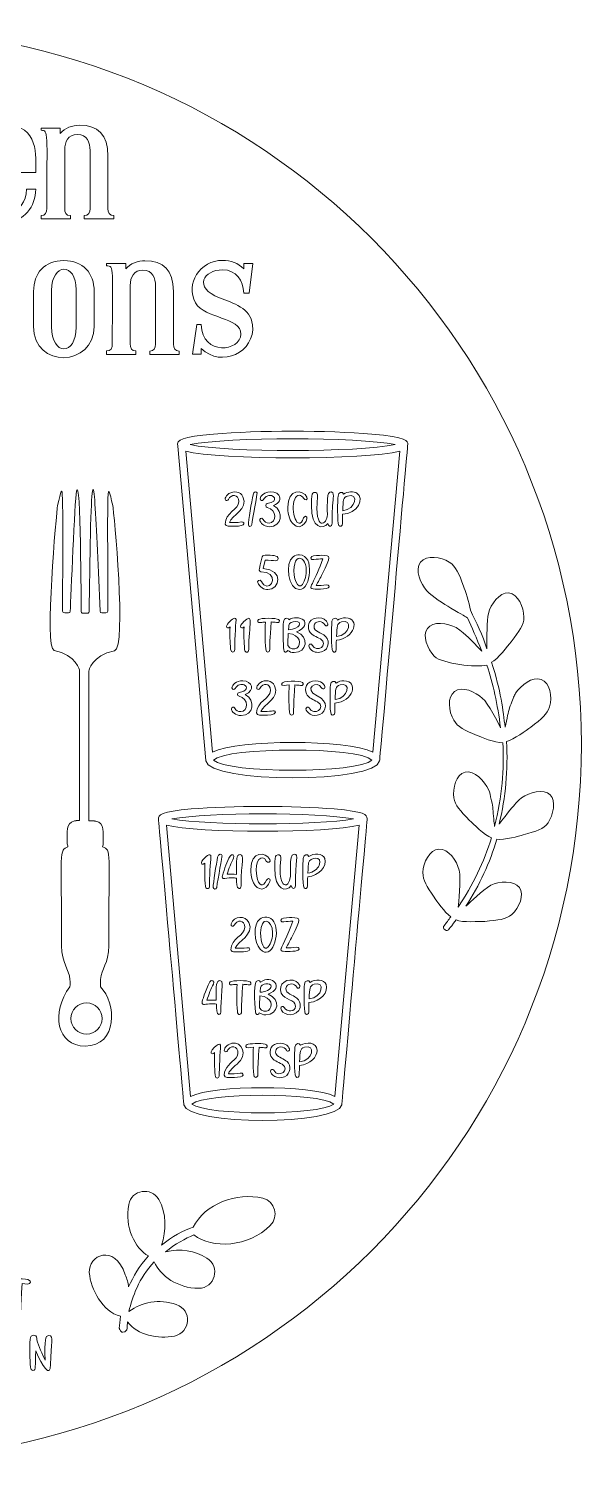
# Model space of a CAD drawing. Header units: inches. Extents: x -3.39 to 2.61, y -15.49 to -9.49.
# Drawn here: x 0.3 to 2.61, y -15.49 to -9.49 of the extents above; entities that cross this region are included whole.
import ezdxf

# ---------------------------------------------------------------- set-up
doc = ezdxf.new("R2010")
doc.units = ezdxf.units.IN
doc.header["$MEASUREMENT"] = 0
doc.layers.add('_U+0421_U+043B_U+043E_U+0439 1', color=7, linetype='Continuous')

msp = doc.modelspace()

# ---------------------------------------------------------------- linework, layer by layer
at = {"layer": '_U+0421_U+043B_U+043E_U+0439 1', "color": 1, "lineweight": 9, "true_color": 0xff0000}
msp.add_open_spline([(2.6111, -12.4861), (2.6111, -14.143), (1.268, -15.4861), (-0.3889, -15.4861), (-2.0457, -15.4861), (-3.3889, -14.143), (-3.3889, -12.4861), (-3.3889, -10.8293), (-2.0457, -9.4861), (-0.3889, -9.4861), (1.268, -9.4861), (2.6111, -10.8293), (2.6111, -12.4861)], degree=3, knots=[0, 0, 0, 0, 1, 1, 1, 2, 2, 2, 3, 3, 3, 4, 4, 4, 4], dxfattribs=at)
at = {"layer": '_U+0421_U+043B_U+043E_U+0439 1', "color": 7, "lineweight": 9, "true_color": 0xffffff}
for points, knots in [([(0.1474, -10.0887), (0.1474, -10.1367), (0.1334, -10.2563), (0.2083, -10.2563), (0.2558, -10.2568), (0.2887, -10.2105), (0.2887, -10.1591), (0.2887, -10.1591), (0.3267, -10.1591), (0.3267, -10.1591), (0.3267, -10.2312), (0.2775, -10.296), (0.1999, -10.296), (0.0803, -10.296), (0.0708, -10.2027), (0.0708, -10.111), (0.0708, -10.0172), (0.068, -9.8904), (0.1999, -9.8904), (0.3418, -9.8904), (0.3267, -10.0219), (0.3267, -10.0887), (0.3267, -10.0887), (0.1474, -10.0887), (0.1474, -10.0887)], [0, 0, 0, 0, 1, 1, 1, 2, 2, 2, 3, 3, 3, 4, 4, 4, 5, 5, 5, 6, 6, 6, 7, 7, 7, 8, 8, 8, 8]), ([(0.6535, -10.2697), (0.6535, -10.2697), (0.6535, -10.2837), (0.6535, -10.2837), (0.6535, -10.2837), (0.53, -10.2837), (0.53, -10.2837), (0.53, -10.2837), (0.53, -10.2697), (0.53, -10.2697), (0.5473, -10.2697), (0.554, -10.2557), (0.554, -10.2407), (0.554, -10.2407), (0.554, -9.9971), (0.554, -9.9971), (0.554, -9.9636), (0.5423, -9.93), (0.5015, -9.93), (0.4624, -9.93), (0.4479, -9.9602), (0.4479, -9.9948), (0.4479, -9.9948), (0.4479, -10.2395), (0.4479, -10.2395), (0.4479, -10.2552), (0.4535, -10.2708), (0.4719, -10.2691), (0.4719, -10.2691), (0.4719, -10.2837), (0.4719, -10.2837), (0.4719, -10.2837), (0.349, -10.2837), (0.349, -10.2837), (0.349, -10.2837), (0.349, -10.2691), (0.349, -10.2691), (0.3675, -10.2708), (0.373, -10.2552), (0.373, -10.2395), (0.373, -9.9196), (0.3819, -9.9122), (0.349, -9.9122), (0.349, -9.9122), (0.349, -9.9027), (0.349, -9.9027), (0.349, -9.9027), (0.4295, -9.9027), (0.4295, -9.9027), (0.4295, -9.9027), (0.4295, -9.9256), (0.4295, -9.9256), (0.4468, -9.9027), (0.4814, -9.8909), (0.5099, -9.8909), (0.5876, -9.8909), (0.6289, -9.9295), (0.6289, -10.02), (0.6289, -10.02), (0.6289, -10.2407), (0.6289, -10.2407), (0.6289, -10.2557), (0.6356, -10.2697), (0.6535, -10.2697)], [0, 0, 0, 0, 1, 1, 1, 2, 2, 2, 3, 3, 3, 4, 4, 4, 5, 5, 5, 6, 6, 6, 7, 7, 7, 8, 8, 8, 9, 9, 9, 10, 10, 10, 11, 11, 11, 12, 12, 12, 13, 13, 13, 14, 14, 14, 15, 15, 15, 16, 16, 16, 17, 17, 17, 18, 18, 18, 19, 19, 19, 20, 20, 20, 21, 21, 21, 21]), ([(0.5714, -10.5878), (0.5714, -10.5878), (0.5714, -10.7342), (0.5714, -10.7342), (0.5714, -10.9032), (0.3177, -10.9142), (0.3177, -10.7342), (0.3177, -10.7342), (0.3177, -10.5878), (0.3177, -10.5878), (0.3177, -10.5107), (0.3635, -10.4582), (0.4445, -10.4582), (0.5244, -10.4582), (0.5714, -10.5102), (0.5714, -10.5878)], [0, 0, 0, 0, 1, 1, 1, 2, 2, 2, 3, 3, 3, 4, 4, 4, 5, 5, 5, 5]), ([(0.4965, -10.5806), (0.4965, -10.465), (0.3926, -10.4657), (0.3926, -10.5839), (0.3926, -10.5839), (0.3926, -10.7353), (0.3926, -10.7353), (0.3926, -10.8581), (0.4965, -10.858), (0.4965, -10.737), (0.4965, -10.737), (0.4965, -10.5806), (0.4965, -10.5806)], [0, 0, 0, 0, 1, 1, 1, 2, 2, 2, 3, 3, 3, 4, 4, 4, 4]), ([(0.9277, -10.8376), (0.9277, -10.8376), (0.9277, -10.8515), (0.9277, -10.8515), (0.9277, -10.8515), (0.8043, -10.8515), (0.8043, -10.8515), (0.8043, -10.8515), (0.8043, -10.8376), (0.8043, -10.8376), (0.8216, -10.8376), (0.8283, -10.8236), (0.8283, -10.8085), (0.8283, -10.8085), (0.8283, -10.5649), (0.8283, -10.5649), (0.8283, -10.5314), (0.8166, -10.4979), (0.7758, -10.4979), (0.7367, -10.4979), (0.7222, -10.5281), (0.7222, -10.5627), (0.7222, -10.5627), (0.7222, -10.8074), (0.7222, -10.8074), (0.7222, -10.823), (0.7277, -10.8387), (0.7462, -10.837), (0.7462, -10.837), (0.7462, -10.8515), (0.7462, -10.8515), (0.7462, -10.8515), (0.6233, -10.8515), (0.6233, -10.8515), (0.6233, -10.8515), (0.6233, -10.837), (0.6233, -10.837), (0.6417, -10.8387), (0.6473, -10.823), (0.6473, -10.8074), (0.6473, -10.4875), (0.6562, -10.48), (0.6233, -10.48), (0.6233, -10.48), (0.6233, -10.4705), (0.6233, -10.4705), (0.6233, -10.4705), (0.7037, -10.4705), (0.7037, -10.4705), (0.7037, -10.4705), (0.7037, -10.4934), (0.7037, -10.4934), (0.721, -10.4705), (0.7557, -10.4588), (0.7842, -10.4588), (0.8618, -10.4588), (0.9032, -10.4973), (0.9032, -10.5878), (0.9032, -10.5878), (0.9032, -10.8085), (0.9032, -10.8085), (0.9032, -10.8236), (0.9099, -10.8376), (0.9277, -10.8376)], [0, 0, 0, 0, 1, 1, 1, 2, 2, 2, 3, 3, 3, 4, 4, 4, 5, 5, 5, 6, 6, 6, 7, 7, 7, 8, 8, 8, 9, 9, 9, 10, 10, 10, 11, 11, 11, 12, 12, 12, 13, 13, 13, 14, 14, 14, 15, 15, 15, 16, 16, 16, 17, 17, 17, 18, 18, 18, 19, 19, 19, 20, 20, 20, 21, 21, 21, 21]), ([(1.2344, -10.7269), (1.2474, -10.844), (1.1034, -10.9086), (1.0199, -10.8269), (1.0199, -10.8269), (1.0199, -10.851), (1.0199, -10.851), (1.0199, -10.851), (0.9825, -10.851), (0.9825, -10.851), (0.9825, -10.851), (1.0009, -10.7264), (1.0009, -10.7264), (1.0009, -10.7264), (1.0199, -10.7264), (1.0199, -10.7264), (1.0228, -10.8595), (1.1858, -10.8393), (1.1858, -10.766), (1.1858, -10.6934), (1.0339, -10.7029), (0.9959, -10.6353), (0.9517, -10.556), (1.0143, -10.4571), (1.1093, -10.4571), (1.1434, -10.4571), (1.1741, -10.4683), (1.1975, -10.4934), (1.1975, -10.4934), (1.1975, -10.47), (1.1975, -10.47), (1.1975, -10.47), (1.2355, -10.47), (1.2355, -10.47), (1.2355, -10.47), (1.2199, -10.594), (1.2199, -10.594), (1.2199, -10.594), (1.1975, -10.594), (1.1975, -10.594), (1.1959, -10.542), (1.1651, -10.4968), (1.1093, -10.4968), (1.0294, -10.4968), (0.9853, -10.5711), (1.0959, -10.6141), (1.1529, -10.6364), (1.2266, -10.6571), (1.2344, -10.7269)], [0, 0, 0, 0, 1, 1, 1, 2, 2, 2, 3, 3, 3, 4, 4, 4, 5, 5, 5, 6, 6, 6, 7, 7, 7, 8, 8, 8, 9, 9, 9, 10, 10, 10, 11, 11, 11, 12, 12, 12, 13, 13, 13, 14, 14, 14, 15, 15, 15, 16, 16, 16, 16]), ([(0.6491, -11.4847), (0.6231, -11.3696), (0.6283, -11.3723), (0.6283, -11.9277), (0.6283, -11.9376), (0.6137, -11.9347), (0.6033, -11.9347), (0.5991, -11.9347), (0.5963, -11.9319), (0.5963, -11.9277), (0.5799, -11.5828), (0.5689, -11.1948), (0.556, -11.5694), (0.556, -11.6069), (0.5505, -11.8833), (0.5505, -11.9291), (0.5505, -11.9365), (0.5449, -11.936), (0.538, -11.936), (0.538, -11.936), (0.538, -11.936), (0.538, -11.936), (0.535, -11.936), (0.5327, -11.936), (0.5296, -11.936), (0.5296, -11.936), (0.5296, -11.936), (0.5296, -11.936), (0.5227, -11.936), (0.5171, -11.9365), (0.5171, -11.9291), (0.5171, -11.9152), (0.515, -11.3482), (0.4977, -11.4249), (0.4894, -11.4652), (0.4741, -11.8708), (0.4713, -11.9277), (0.4713, -11.9319), (0.4685, -11.9347), (0.4644, -11.9347), (0.4539, -11.9347), (0.4394, -11.9376), (0.4394, -11.9277), (0.4394, -11.3857), (0.4451, -11.3631), (0.4185, -11.4847), (0.4134, -11.5081), (0.3625, -12.0829), (0.4033, -12.0916), (0.4977, -12.1124), (0.5102, -12.1763), (0.5102, -12.1763), (0.5102, -12.326), (0.5102, -12.6706), (0.5102, -12.8041), (0.5102, -12.8041), (0.4963, -12.8041), (0.4963, -12.8041), (0.4963, -12.8055), (0.4963, -12.8055), (0.4963, -12.8055), (0.4963, -12.8055), (0.4894, -12.8055), (0.4894, -12.8055), (0.4514, -12.8172), (0.4588, -12.8516), (0.4588, -12.8985), (0.4588, -12.9041), (0.4602, -12.9097), (0.4616, -12.9152), (0.4227, -12.9282), (0.4352, -12.9315), (0.4352, -13.3305), (0.4352, -13.4022), (0.4666, -13.4271), (0.4699, -13.4708), (0.4724, -13.4854), (0.4699, -13.4874), (0.4699, -13.5013), (0.3891, -13.6091), (0.4142, -13.7499), (0.5338, -13.7499), (0.6713, -13.7499), (0.6655, -13.5691), (0.5977, -13.5013), (0.5977, -13.4929), (0.5966, -13.4773), (0.5977, -13.4708), (0.6014, -13.4258), (0.6324, -13.4033), (0.6324, -13.3305), (0.6324, -12.9314), (0.6449, -12.9282), (0.606, -12.9152), (0.6088, -12.9097), (0.6088, -12.9041), (0.6088, -12.8985), (0.6088, -12.8562), (0.6159, -12.8156), (0.5783, -12.8069), (0.5783, -12.8069), (0.5727, -12.8069), (0.5727, -12.8069), (0.5727, -12.8069), (0.5727, -12.8069), (0.5727, -12.8055), (0.5727, -12.8055), (0.5491, -12.8055), (0.5491, -12.8055), (0.5491, -12.6719), (0.5491, -12.3274), (0.5491, -12.1777), (0.5491, -12.1777), (0.5616, -12.1138), (0.656, -12.093), (0.7093, -12.0818), (0.6535, -11.5043), (0.6491, -11.4847)], [0, 0, 0, 0, 1, 1, 1, 2, 2, 2, 3, 3, 3, 4, 4, 4, 5, 5, 5, 6, 6, 6, 7, 7, 7, 8, 8, 8, 9, 9, 9, 10, 10, 10, 11, 11, 11, 12, 12, 12, 13, 13, 13, 14, 14, 14, 15, 15, 15, 16, 16, 16, 17, 17, 17, 18, 18, 18, 19, 19, 19, 20, 20, 20, 21, 21, 21, 22, 22, 22, 23, 23, 23, 24, 24, 24, 25, 25, 25, 26, 26, 26, 27, 27, 27, 28, 28, 28, 29, 29, 29, 30, 30, 30, 31, 31, 31, 32, 32, 32, 33, 33, 33, 34, 34, 34, 35, 35, 35, 36, 36, 36, 37, 37, 37, 38, 38, 38, 39, 39, 39, 39]), ([(1.7664, -12.5545), (1.7664, -12.5545), (1.7666, -12.5545), (1.7666, -12.5545), (1.7666, -12.5537), (1.8843, -11.2301), (1.8843, -11.2294), (1.8843, -11.2148), (1.8843, -11.1983), (1.7335, -11.1853), (1.5505, -11.1694), (1.2547, -11.1694), (1.0716, -11.1853), (0.9381, -11.1968), (0.9152, -11.2097), (0.9213, -11.2354), (0.9213, -11.2354), (1.0384, -12.5527), (1.0384, -12.5527), (1.0384, -12.5527), (1.0387, -12.5545), (1.0387, -12.5545), (1.0387, -12.5545), (1.0387, -12.5545), (1.0387, -12.5545), (1.0513, -12.6493), (1.7537, -12.6497), (1.7664, -12.5545)], [0, 0, 0, 0, 1, 1, 1, 2, 2, 2, 3, 3, 3, 4, 4, 4, 5, 5, 5, 6, 6, 6, 7, 7, 7, 8, 8, 8, 9, 9, 9, 9]), ([(0.9734, -11.2294), (1.1314, -11.1966), (1.6731, -11.1965), (1.8317, -11.2294), (1.6737, -11.2621), (1.1321, -11.2623), (0.9734, -11.2294)], [0, 0, 0, 0, 1, 1, 1, 2, 2, 2, 2]), ([(1.8505, -11.2567), (1.8505, -11.2567), (1.7384, -12.5185), (1.7384, -12.5185), (1.629, -12.4637), (1.1757, -12.4639), (1.0668, -12.5185), (1.0668, -12.5185), (0.9546, -11.2567), (0.9546, -11.2567), (1.0953, -11.2948), (1.7104, -11.2946), (1.8505, -11.2567)], [0, 0, 0, 0, 1, 1, 1, 2, 2, 2, 3, 3, 3, 4, 4, 4, 4]), ([(1.1534, -11.5714), (1.1421, -11.5714), (1.1197, -11.5732), (1.1197, -11.5624), (1.1197, -11.513), (1.1771, -11.5035), (1.1771, -11.468), (1.1771, -11.436), (1.144, -11.4353), (1.1337, -11.4596), (1.1325, -11.4623), (1.13, -11.4638), (1.1269, -11.4638), (1.1147, -11.4638), (1.1191, -11.4463), (1.1359, -11.4349), (1.1545, -11.4222), (1.1837, -11.4249), (1.1945, -11.4481), (1.2189, -11.5008), (1.1467, -11.5244), (1.1376, -11.5556), (1.1529, -11.5566), (1.1711, -11.5562), (1.1867, -11.5536), (1.1995, -11.5516), (1.2017, -11.5605), (1.1954, -11.5658), (1.1892, -11.5708), (1.1614, -11.5714), (1.1534, -11.5714)], [0, 0, 0, 0, 1, 1, 1, 2, 2, 2, 3, 3, 3, 4, 4, 4, 5, 5, 5, 6, 6, 6, 7, 7, 7, 8, 8, 8, 9, 9, 9, 10, 10, 10, 10]), ([(1.2171, -11.5665), (1.2171, -11.5497), (1.2309, -11.468), (1.2367, -11.44), (1.2398, -11.4255), (1.2522, -11.4246), (1.254, -11.4321), (1.254, -11.4321), (1.254, -11.4322), (1.254, -11.4322), (1.254, -11.4322), (1.2343, -11.5434), (1.2309, -11.5647), (1.2293, -11.5748), (1.2171, -11.5731), (1.2171, -11.5665)], [0, 0, 0, 0, 1, 1, 1, 2, 2, 2, 3, 3, 3, 4, 4, 4, 5, 5, 5, 5]), ([(1.2652, -11.5487), (1.2608, -11.5398), (1.274, -11.5334), (1.2781, -11.5414), (1.2839, -11.5526), (1.2923, -11.5581), (1.3036, -11.5581), (1.3345, -11.5581), (1.3393, -11.5013), (1.2964, -11.4926), (1.2874, -11.4907), (1.2883, -11.478), (1.2964, -11.4766), (1.3506, -11.4682), (1.323, -11.4301), (1.2921, -11.4468), (1.2872, -11.4494), (1.2833, -11.4536), (1.2805, -11.4591), (1.2768, -11.4669), (1.2668, -11.4637), (1.2668, -11.4567), (1.2668, -11.4304), (1.3251, -11.4144), (1.3444, -11.4415), (1.355, -11.4562), (1.3476, -11.4751), (1.3228, -11.4852), (1.3673, -11.5094), (1.3579, -11.5733), (1.3051, -11.5733), (1.2886, -11.5733), (1.2735, -11.5654), (1.2652, -11.5487)], [0, 0, 0, 0, 1, 1, 1, 2, 2, 2, 3, 3, 3, 4, 4, 4, 5, 5, 5, 6, 6, 6, 7, 7, 7, 8, 8, 8, 9, 9, 9, 10, 10, 10, 11, 11, 11, 11]), ([(1.4624, -11.4497), (1.4677, -11.4611), (1.4538, -11.4647), (1.4481, -11.4544), (1.4396, -11.4386), (1.42, -11.4352), (1.4111, -11.4575), (1.3912, -11.5068), (1.4238, -11.6034), (1.4484, -11.536), (1.4498, -11.532), (1.4532, -11.5299), (1.4565, -11.5299), (1.4775, -11.5299), (1.4408, -11.6006), (1.404, -11.562), (1.393, -11.5505), (1.3822, -11.5277), (1.3822, -11.492), (1.3822, -11.4115), (1.4459, -11.4161), (1.4624, -11.4497)], [0, 0, 0, 0, 1, 1, 1, 2, 2, 2, 3, 3, 3, 4, 4, 4, 5, 5, 5, 6, 6, 6, 7, 7, 7, 7]), ([(1.4807, -11.4843), (1.4807, -11.4446), (1.4839, -11.4362), (1.487, -11.4332), (1.4922, -11.4283), (1.4994, -11.428), (1.5037, -11.4328), (1.5073, -11.4368), (1.5068, -11.4415), (1.5064, -11.4469), (1.4928, -11.6048), (1.5478, -11.5616), (1.5478, -11.5229), (1.5478, -11.5072), (1.5462, -11.4865), (1.5491, -11.4433), (1.55, -11.4277), (1.5638, -11.4237), (1.5703, -11.4309), (1.5752, -11.4364), (1.5726, -11.4525), (1.5719, -11.4602), (1.5689, -11.4952), (1.5674, -11.525), (1.5674, -11.5488), (1.5674, -11.5542), (1.5683, -11.5637), (1.5652, -11.5679), (1.5607, -11.5742), (1.5515, -11.5725), (1.5501, -11.5594), (1.5301, -11.5866), (1.4807, -11.5824), (1.4807, -11.4843)], [0, 0, 0, 0, 1, 1, 1, 2, 2, 2, 3, 3, 3, 4, 4, 4, 5, 5, 5, 6, 6, 6, 7, 7, 7, 8, 8, 8, 9, 9, 9, 10, 10, 10, 11, 11, 11, 11]), ([(1.596, -11.5677), (1.596, -11.5677), (1.596, -11.5677), (1.596, -11.5677), (1.6011, -11.575), (1.6107, -11.5712), (1.6107, -11.5598), (1.6107, -11.5447), (1.6109, -11.5316), (1.6112, -11.5209), (1.6745, -11.5198), (1.7046, -11.4533), (1.6717, -11.4327), (1.6588, -11.4247), (1.632, -11.4256), (1.6158, -11.4368), (1.612, -11.4247), (1.5934, -11.4272), (1.5923, -11.4449), (1.5912, -11.4613), (1.588, -11.5563), (1.596, -11.5677)], [0, 0, 0, 0, 1, 1, 1, 2, 2, 2, 3, 3, 3, 4, 4, 4, 5, 5, 5, 6, 6, 6, 7, 7, 7, 7]), ([(1.6119, -11.5063), (1.6141, -11.4612), (1.6129, -11.4512), (1.6325, -11.4448), (1.6806, -11.4293), (1.6688, -11.5012), (1.6119, -11.5063)], [0, 0, 0, 0, 1, 1, 1, 2, 2, 2, 2]), ([(1.3418, -11.7066), (1.3418, -11.7212), (1.3266, -11.7142), (1.2867, -11.7136), (1.2867, -11.7136), (1.2792, -11.7481), (1.2792, -11.7481), (1.3679, -11.7543), (1.3483, -11.8372), (1.2989, -11.8372), (1.2817, -11.8372), (1.2653, -11.8276), (1.2564, -11.8078), (1.2546, -11.8039), (1.256, -11.8005), (1.2597, -11.7989), (1.2729, -11.7932), (1.2703, -11.8084), (1.2822, -11.8173), (1.3158, -11.8426), (1.3468, -11.7621), (1.2694, -11.7621), (1.2651, -11.7621), (1.2625, -11.7586), (1.2625, -11.7549), (1.2625, -11.7543), (1.2625, -11.754), (1.2729, -11.7052), (1.2749, -11.6959), (1.279, -11.6932), (1.2879, -11.6932), (1.3169, -11.6932), (1.3418, -11.6927), (1.3418, -11.7066)], [0, 0, 0, 0, 1, 1, 1, 2, 2, 2, 3, 3, 3, 4, 4, 4, 5, 5, 5, 6, 6, 6, 7, 7, 7, 8, 8, 8, 9, 9, 9, 10, 10, 10, 11, 11, 11, 11]), ([(1.4316, -11.6913), (1.4205, -11.6913), (1.4114, -11.6939), (1.4044, -11.6991), (1.3702, -11.7247), (1.3812, -11.8372), (1.4316, -11.8372), (1.479, -11.8372), (1.4957, -11.6913), (1.4316, -11.6913)], [0, 0, 0, 0, 1, 1, 1, 2, 2, 2, 3, 3, 3, 3]), ([(1.4079, -11.7576), (1.4079, -11.662), (1.486, -11.7103), (1.4501, -11.8023), (1.4325, -11.8475), (1.4079, -11.8084), (1.4079, -11.7576)], [0, 0, 0, 0, 1, 1, 1, 2, 2, 2, 2]), ([(1.5516, -11.8296), (1.5455, -11.8347), (1.5177, -11.8353), (1.5097, -11.8353), (1.4696, -11.8353), (1.4766, -11.8282), (1.485, -11.8109), (1.4981, -11.7839), (1.513, -11.7496), (1.5291, -11.7086), (1.5162, -11.7085), (1.504, -11.7089), (1.4909, -11.711), (1.4784, -11.7129), (1.4759, -11.704), (1.4823, -11.6989), (1.4884, -11.6939), (1.5164, -11.6932), (1.5242, -11.6932), (1.5642, -11.6932), (1.5634, -11.6967), (1.5262, -11.7719), (1.5178, -11.7888), (1.5093, -11.8049), (1.5007, -11.8199), (1.5148, -11.8202), (1.5288, -11.8198), (1.5429, -11.8175), (1.5558, -11.8155), (1.558, -11.8244), (1.5516, -11.8296)], [0, 0, 0, 0, 1, 1, 1, 2, 2, 2, 3, 3, 3, 4, 4, 4, 5, 5, 5, 6, 6, 6, 7, 7, 7, 8, 8, 8, 9, 9, 9, 10, 10, 10, 10]), ([(2.4717, -12.8138), (2.4527, -12.8422), (2.4243, -12.8485), (2.3675, -12.8643), (2.3518, -12.8706), (2.2886, -12.8864), (2.2571, -12.8832), (2.2287, -12.9811), (2.1845, -13.0757), (2.1277, -13.1641), (2.1462, -13.1456), (2.1959, -13.0997), (2.2318, -13.0757), (2.2665, -13.06), (2.3297, -13.0536), (2.3518, -13.0852), (2.3738, -13.1168), (2.3518, -13.1704), (2.3202, -13.1988), (2.2949, -13.2209), (2.2634, -13.2209), (2.2066, -13.2272), (2.1876, -13.2272), (2.1119, -13.2335), (2.0867, -13.2209), (2.0547, -13.2636), (2.0559, -13.2651), (2.0456, -13.2651), (2.0425, -13.2651), (2.0425, -13.2619), (2.0393, -13.2619), (2.033, -13.2588), (2.033, -13.2493), (2.0362, -13.2461), (2.0456, -13.2335), (2.0551, -13.2209), (2.0646, -13.2083), (2.0393, -13.1893), (2.0046, -13.142), (1.9951, -13.1262), (1.9636, -13.0789), (1.9478, -13.0568), (1.9478, -13.0221), (1.9478, -12.9811), (1.9762, -12.9274), (2.0141, -12.9242), (2.0551, -12.9211), (2.0898, -12.9747), (2.0993, -13.0126), (2.1091, -13.0517), (2.0961, -13.1533), (2.0961, -13.1673), (2.1561, -13.0757), (2.2034, -12.9779), (2.235, -12.8769), (2.2066, -12.8674), (2.1561, -12.8169), (2.1435, -12.8043), (2.1024, -12.7633), (2.0835, -12.7412), (2.0772, -12.7096), (2.0709, -12.6686), (2.0867, -12.6118), (2.1245, -12.6023), (2.1624, -12.5929), (2.2066, -12.6402), (2.2224, -12.6749), (2.2287, -12.6876), (2.2287, -12.697), (2.235, -12.7223), (2.2413, -12.7475), (2.2413, -12.7633), (2.2445, -12.798), (2.2445, -12.8106), (2.2476, -12.8201), (2.2476, -12.8296), (2.2792, -12.7065), (2.2886, -12.5866), (2.2823, -12.4793), (2.2476, -12.4793), (2.1908, -12.454), (2.175, -12.4477), (2.1214, -12.4256), (2.093, -12.413), (2.0772, -12.3846), (2.0551, -12.3467), (2.0488, -12.2868), (2.0803, -12.2647), (2.1119, -12.2394), (2.1687, -12.2647), (2.1971, -12.2931), (2.2195, -12.308), (2.2659, -12.4022), (2.2729, -12.4162), (2.2602, -12.3183), (2.2413, -12.23), (2.2161, -12.1542), (2.1688, -12.1628), (2.033, -12.1495), (1.9951, -12.1163), (1.9667, -12.0848), (1.9446, -12.0311), (1.9667, -11.9996), (1.9888, -11.968), (2.0519, -11.9775), (2.0867, -11.9964), (2.1337, -12.0278), (2.1428, -12.0431), (2.194, -12.0943), (2.1719, -12.0406), (2.1529, -11.9933), (2.134, -11.9554), (2.1277, -11.9522), (2.1151, -11.9428), (2.0646, -11.9144), (2.0329, -11.8953), (1.9903, -11.8685), (1.9636, -11.8418), (1.9383, -11.8134), (1.9131, -11.7534), (1.9383, -11.7219), (1.9636, -11.6903), (2.0235, -11.6998), (2.0583, -11.7219), (2.0867, -11.7408), (2.0993, -11.7692), (2.1182, -11.8228), (2.1245, -11.8386), (2.1435, -11.8923), (2.1466, -11.9238), (2.1719, -11.9743), (2.1971, -12.028), (2.2161, -12.0848), (2.2161, -12.0332), (2.2143, -11.9688), (2.2224, -11.9365), (2.2318, -11.8986), (2.2665, -11.8481), (2.3076, -11.8512), (2.3454, -11.8544), (2.3707, -11.9112), (2.3707, -11.9522), (2.3707, -11.987), (2.3518, -12.009), (2.317, -12.0564), (2.3044, -12.0722), (2.2602, -12.129), (2.235, -12.1416), (2.2743, -12.2594), (2.2834, -12.3459), (2.2918, -12.413), (2.295, -12.4067), (2.295, -12.3972), (2.2981, -12.3877), (2.3044, -12.353), (2.3076, -12.3404), (2.317, -12.3152), (2.3265, -12.2931), (2.3297, -12.2804), (2.336, -12.271), (2.3581, -12.2394), (2.4054, -12.1984), (2.4433, -12.2142), (2.4811, -12.2268), (2.4906, -12.2868), (2.478, -12.3278), (2.4685, -12.3593), (2.4464, -12.3783), (2.3991, -12.413), (2.3833, -12.4256), (2.3265, -12.4666), (2.2981, -12.473), (2.3044, -12.5929), (2.295, -12.7065), (2.2665, -12.8201), (2.2666, -12.82), (2.315, -12.7581), (2.3265, -12.7444), (2.3423, -12.7254), (2.3518, -12.716), (2.3612, -12.7097), (2.3928, -12.6876), (2.4527, -12.6686), (2.4811, -12.697), (2.5064, -12.7223), (2.4938, -12.7822), (2.4717, -12.8138)], [0, 0, 0, 0, 1, 1, 1, 2, 2, 2, 3, 3, 3, 4, 4, 4, 5, 5, 5, 6, 6, 6, 7, 7, 7, 8, 8, 8, 9, 9, 9, 10, 10, 10, 11, 11, 11, 12, 12, 12, 13, 13, 13, 14, 14, 14, 15, 15, 15, 16, 16, 16, 17, 17, 17, 18, 18, 18, 19, 19, 19, 20, 20, 20, 21, 21, 21, 22, 22, 22, 23, 23, 23, 24, 24, 24, 25, 25, 25, 26, 26, 26, 27, 27, 27, 28, 28, 28, 29, 29, 29, 30, 30, 30, 31, 31, 31, 32, 32, 32, 33, 33, 33, 34, 34, 34, 35, 35, 35, 36, 36, 36, 37, 37, 37, 38, 38, 38, 39, 39, 39, 40, 40, 40, 41, 41, 41, 42, 42, 42, 43, 43, 43, 44, 44, 44, 45, 45, 45, 46, 46, 46, 47, 47, 47, 48, 48, 48, 49, 49, 49, 50, 50, 50, 51, 51, 51, 52, 52, 52, 53, 53, 53, 54, 54, 54, 55, 55, 55, 56, 56, 56, 57, 57, 57, 58, 58, 58, 59, 59, 59, 60, 60, 60, 61, 61, 61, 62, 62, 62, 62]), ([(1.1989, -11.9929), (1.1984, -11.9935), (1.1979, -11.9942), (1.1974, -11.9948), (1.1934, -11.9999), (1.1841, -11.9987), (1.1841, -11.9908), (1.1841, -11.9856), (1.1932, -11.9761), (1.1968, -11.9725), (1.2419, -11.9275), (1.2185, -11.9824), (1.2185, -12.088), (1.2185, -12.0941), (1.2153, -12.0996), (1.2101, -12.0996), (1.2063, -12.0996), (1.202, -12.0964), (1.2012, -12.0873), (1.1983, -12.0539), (1.1981, -12.026), (1.1989, -11.9929)], [0, 0, 0, 0, 1, 1, 1, 2, 2, 2, 3, 3, 3, 4, 4, 4, 5, 5, 5, 6, 6, 6, 7, 7, 7, 7]), ([(1.1255, -11.9908), (1.1255, -11.983), (1.1516, -11.9571), (1.1596, -11.9571), (1.1627, -11.9571), (1.165, -11.9591), (1.1655, -11.9621), (1.1655, -11.9621), (1.1599, -12.0394), (1.1599, -12.088), (1.1599, -12.1025), (1.1439, -12.1046), (1.1426, -12.0872), (1.1398, -12.0542), (1.1395, -12.0264), (1.1403, -11.9929), (1.1332, -12.0015), (1.1255, -11.9977), (1.1255, -11.9908)], [0, 0, 0, 0, 1, 1, 1, 2, 2, 2, 3, 3, 3, 4, 4, 4, 5, 5, 5, 6, 6, 6, 6]), ([(1.3437, -11.9628), (1.3498, -11.9677), (1.3478, -11.9768), (1.3351, -11.9749), (1.3281, -11.9738), (1.3206, -11.973), (1.3126, -11.9727), (1.3066, -12.0445), (1.307, -12.0737), (1.307, -12.0876), (1.307, -12.1021), (1.2911, -12.1042), (1.2897, -12.0869), (1.2863, -12.0463), (1.2864, -12.0109), (1.2886, -11.9729), (1.2815, -11.9732), (1.2747, -11.9739), (1.2685, -11.9749), (1.2557, -11.9768), (1.2536, -11.9678), (1.2598, -11.9628), (1.269, -11.9553), (1.3343, -11.9551), (1.3437, -11.9628)], [0, 0, 0, 0, 1, 1, 1, 2, 2, 2, 3, 3, 3, 4, 4, 4, 5, 5, 5, 6, 6, 6, 7, 7, 7, 8, 8, 8, 8]), ([(1.3816, -12.092), (1.389, -12.0974), (1.3983, -12.1009), (1.4082, -12.1009), (1.4623, -12.1009), (1.4735, -12.0355), (1.4185, -12.0136), (1.4554, -12), (1.4603, -11.9755), (1.4488, -11.9648), (1.4346, -11.9517), (1.4039, -11.953), (1.3869, -11.9632), (1.3851, -11.9594), (1.3814, -11.9572), (1.3775, -11.9571), (1.3602, -11.9554), (1.3623, -11.9876), (1.3623, -12.0052), (1.3623, -12.0143), (1.3623, -12.088), (1.3674, -12.0955), (1.3697, -12.0987), (1.3724, -12.0992), (1.3738, -12.0992), (1.3776, -12.0992), (1.3806, -12.0958), (1.3816, -12.092)], [0, 0, 0, 0, 1, 1, 1, 2, 2, 2, 3, 3, 3, 4, 4, 4, 5, 5, 5, 6, 6, 6, 7, 7, 7, 8, 8, 8, 9, 9, 9, 9]), ([(1.3851, -12.0061), (1.3855, -11.9997), (1.386, -11.9934), (1.3866, -11.9871), (1.3874, -11.9756), (1.4029, -11.9705), (1.4142, -11.9705), (1.4445, -11.9705), (1.4348, -12.0019), (1.3851, -12.0061)], [0, 0, 0, 0, 1, 1, 1, 2, 2, 2, 3, 3, 3, 3]), ([(1.5086, -12.1002), (1.5006, -12.1002), (1.4931, -12.0982), (1.4863, -12.0943), (1.4716, -12.0858), (1.4636, -12.0653), (1.4777, -12.0653), (1.4803, -12.0653), (1.4823, -12.0667), (1.4836, -12.0692), (1.5024, -12.1069), (1.5572, -12.0673), (1.5186, -12.0439), (1.5095, -12.0384), (1.5028, -12.0361), (1.4924, -12.0303), (1.4642, -12.0144), (1.4656, -11.9879), (1.4733, -11.9741), (1.4877, -11.9484), (1.5381, -11.9472), (1.5498, -11.9798), (1.5526, -11.988), (1.5407, -11.9932), (1.5368, -11.9849), (1.5288, -11.9681), (1.5025, -11.9667), (1.4944, -11.9813), (1.4927, -11.9843), (1.4919, -11.9875), (1.4919, -11.9908), (1.4919, -12.0151), (1.521, -12.0149), (1.5399, -12.0329), (1.5399, -12.0329), (1.5399, -12.0329), (1.5399, -12.0329), (1.562, -12.0542), (1.5525, -12.1002), (1.5086, -12.1002)], [0, 0, 0, 0, 1, 1, 1, 2, 2, 2, 3, 3, 3, 4, 4, 4, 5, 5, 5, 6, 6, 6, 7, 7, 7, 8, 8, 8, 9, 9, 9, 10, 10, 10, 11, 11, 11, 12, 12, 12, 13, 13, 13, 13]), ([(1.5666, -11.9727), (1.5652, -11.9933), (1.5625, -12.0846), (1.5702, -12.0955), (1.5753, -12.1027), (1.585, -12.0989), (1.585, -12.0876), (1.585, -12.0725), (1.5851, -12.0594), (1.5855, -12.0487), (1.662, -12.0438), (1.6869, -11.9552), (1.6235, -11.9552), (1.6125, -11.9552), (1.5996, -11.958), (1.5901, -11.9645), (1.5876, -11.9569), (1.5785, -11.9542), (1.5712, -11.9611), (1.5684, -11.9637), (1.5669, -11.9676), (1.5666, -11.9727)], [0, 0, 0, 0, 1, 1, 1, 2, 2, 2, 3, 3, 3, 4, 4, 4, 5, 5, 5, 6, 6, 6, 7, 7, 7, 7]), ([(1.5862, -12.0341), (1.5884, -11.989), (1.5871, -11.979), (1.6068, -11.9726), (1.6548, -11.9571), (1.6432, -12.0289), (1.5862, -12.0341)], [0, 0, 0, 0, 1, 1, 1, 2, 2, 2, 2]), ([(1.4199, -12.0823), (1.4102, -12.089), (1.3919, -12.0872), (1.3822, -12.0716), (1.3823, -12.0564), (1.3829, -12.0395), (1.3841, -12.0213), (1.4366, -12.0248), (1.4403, -12.0683), (1.4199, -12.0823)], [0, 0, 0, 0, 1, 1, 1, 2, 2, 2, 3, 3, 3, 3]), ([(1.1865, -12.365), (1.1637, -12.365), (1.1458, -12.3474), (1.1458, -12.337), (1.1458, -12.3295), (1.1563, -12.3266), (1.1595, -12.3331), (1.1654, -12.3443), (1.1741, -12.3482), (1.1854, -12.3482), (1.2163, -12.3482), (1.2207, -12.2929), (1.1778, -12.2842), (1.1688, -12.2823), (1.1698, -12.2696), (1.1779, -12.2683), (1.2141, -12.2626), (1.2139, -12.2436), (1.2001, -12.2366), (1.1892, -12.2311), (1.1697, -12.2353), (1.162, -12.2508), (1.1582, -12.2585), (1.1483, -12.2554), (1.1483, -12.2484), (1.1483, -12.237), (1.165, -12.2191), (1.1938, -12.2191), (1.2331, -12.2191), (1.2472, -12.2594), (1.2043, -12.2769), (1.2483, -12.3008), (1.24, -12.365), (1.1865, -12.365)], [0, 0, 0, 0, 1, 1, 1, 2, 2, 2, 3, 3, 3, 4, 4, 4, 5, 5, 5, 6, 6, 6, 7, 7, 7, 8, 8, 8, 9, 9, 9, 10, 10, 10, 11, 11, 11, 11]), ([(1.2696, -12.3473), (1.2745, -12.3476), (1.2798, -12.3478), (1.2853, -12.3478), (1.3169, -12.3478), (1.3305, -12.3407), (1.3305, -12.3513), (1.3305, -12.3635), (1.2976, -12.3631), (1.2853, -12.3631), (1.2741, -12.3631), (1.2516, -12.3649), (1.2516, -12.3541), (1.2516, -12.3046), (1.3091, -12.2952), (1.3091, -12.2597), (1.3091, -12.2282), (1.2763, -12.2261), (1.2656, -12.2512), (1.2644, -12.2539), (1.2619, -12.2555), (1.2588, -12.2555), (1.2467, -12.2555), (1.251, -12.2379), (1.2678, -12.2265), (1.287, -12.2135), (1.3159, -12.217), (1.3265, -12.2398), (1.3509, -12.2926), (1.2785, -12.3167), (1.2696, -12.3473)], [0, 0, 0, 0, 1, 1, 1, 2, 2, 2, 3, 3, 3, 4, 4, 4, 5, 5, 5, 6, 6, 6, 7, 7, 7, 8, 8, 8, 9, 9, 9, 10, 10, 10, 10]), ([(1.4346, -12.2387), (1.4277, -12.2377), (1.4202, -12.2369), (1.4122, -12.2366), (1.4062, -12.3084), (1.4066, -12.3376), (1.4066, -12.3515), (1.4066, -12.3593), (1.4023, -12.3631), (1.3982, -12.3631), (1.3945, -12.3631), (1.39, -12.3597), (1.3893, -12.3507), (1.3859, -12.3102), (1.386, -12.2748), (1.3882, -12.2367), (1.3726, -12.2375), (1.3562, -12.2432), (1.3562, -12.2327), (1.3562, -12.217), (1.4336, -12.2188), (1.4433, -12.2267), (1.4496, -12.2318), (1.4473, -12.2406), (1.4346, -12.2387)], [0, 0, 0, 0, 1, 1, 1, 2, 2, 2, 3, 3, 3, 4, 4, 4, 5, 5, 5, 6, 6, 6, 7, 7, 7, 8, 8, 8, 8]), ([(1.5169, -12.3598), (1.4855, -12.374), (1.4582, -12.351), (1.4582, -12.3365), (1.4582, -12.3292), (1.468, -12.3264), (1.4716, -12.3331), (1.4915, -12.3705), (1.5454, -12.3314), (1.5066, -12.3078), (1.489, -12.2972), (1.469, -12.293), (1.46, -12.2732), (1.4509, -12.2531), (1.4586, -12.2191), (1.4995, -12.2191), (1.5292, -12.2191), (1.5439, -12.2452), (1.5356, -12.2514), (1.5321, -12.254), (1.5255, -12.2531), (1.5232, -12.2483), (1.5065, -12.2136), (1.4429, -12.2531), (1.5049, -12.2823), (1.5563, -12.3069), (1.5422, -12.3484), (1.5169, -12.3598)], [0, 0, 0, 0, 1, 1, 1, 2, 2, 2, 3, 3, 3, 4, 4, 4, 5, 5, 5, 6, 6, 6, 7, 7, 7, 8, 8, 8, 9, 9, 9, 9]), ([(1.6174, -12.2191), (1.6063, -12.2191), (1.5934, -12.222), (1.584, -12.2284), (1.58, -12.2162), (1.5615, -12.2192), (1.5605, -12.2366), (1.5591, -12.2576), (1.5564, -12.3483), (1.5641, -12.3594), (1.5692, -12.3666), (1.5789, -12.3628), (1.5789, -12.3515), (1.5789, -12.3365), (1.5791, -12.3233), (1.5794, -12.3125), (1.6562, -12.3077), (1.6807, -12.2191), (1.6174, -12.2191)], [0, 0, 0, 0, 1, 1, 1, 2, 2, 2, 3, 3, 3, 4, 4, 4, 5, 5, 5, 6, 6, 6, 6]), ([(1.5801, -12.298), (1.5822, -12.2551), (1.5805, -12.243), (1.6007, -12.2365), (1.6486, -12.2209), (1.6372, -12.2928), (1.5801, -12.298)], [0, 0, 0, 0, 1, 1, 1, 2, 2, 2, 2]), ([(1.7344, -12.5513), (1.6763, -12.6081), (1.1288, -12.6081), (1.0707, -12.5513), (1.1274, -12.496), (1.6764, -12.4947), (1.7344, -12.5513)], [0, 0, 0, 0, 1, 1, 1, 2, 2, 2, 2]), ([(1.6078, -13.996), (1.6078, -13.996), (1.6079, -13.996), (1.6079, -13.996), (1.6087, -13.9872), (1.7137, -12.8061), (1.7145, -12.7972), (1.7145, -12.7972), (1.7144, -12.7972), (1.7144, -12.7972), (1.7142, -12.7802), (1.7032, -12.7673), (1.5767, -12.7563), (1.4112, -12.742), (1.1437, -12.742), (0.9781, -12.7563), (0.8507, -12.7674), (0.8378, -12.78), (0.8407, -12.8014), (0.8409, -12.8041), (0.9465, -13.9933), (0.947, -13.996), (0.947, -13.996), (0.947, -13.996), (0.947, -13.996), (0.959, -14.0835), (1.5959, -14.0825), (1.6078, -13.996)], [0, 0, 0, 0, 1, 1, 1, 2, 2, 2, 3, 3, 3, 4, 4, 4, 5, 5, 5, 6, 6, 6, 7, 7, 7, 8, 8, 8, 9, 9, 9, 9]), ([(0.8972, -12.7977), (1.0494, -12.77), (1.5051, -12.7699), (1.6575, -12.7977), (1.5053, -12.8254), (1.0497, -12.8255), (0.8972, -12.7977)], [0, 0, 0, 0, 1, 1, 1, 2, 2, 2, 2]), ([(0.9751, -13.9607), (0.9751, -13.9607), (0.8741, -12.8245), (0.8741, -12.8245), (1.003, -12.858), (1.5518, -12.858), (1.6807, -12.8245), (1.6807, -12.8245), (1.5797, -13.9607), (1.5797, -13.9607), (1.4781, -13.9119), (1.0745, -13.913), (0.9751, -13.9607)], [0, 0, 0, 0, 1, 1, 1, 2, 2, 2, 3, 3, 3, 4, 4, 4, 4]), ([(1.0228, -12.9746), (1.0356, -12.9571), (1.0604, -12.9346), (1.0604, -12.9574), (1.0604, -12.9574), (1.0544, -13.0223), (1.0544, -13.0678), (1.0544, -13.0733), (1.0552, -13.0825), (1.0522, -13.0867), (1.0488, -13.0914), (1.0431, -13.0914), (1.0396, -13.0865), (1.0332, -13.0772), (1.0345, -12.9947), (1.0348, -12.9835), (1.0259, -12.9945), (1.0149, -12.9853), (1.0228, -12.9746)], [0, 0, 0, 0, 1, 1, 1, 2, 2, 2, 3, 3, 3, 4, 4, 4, 5, 5, 5, 6, 6, 6, 6]), ([(1.0697, -13.0849), (1.0697, -13.0681), (1.0824, -12.9864), (1.0883, -12.9584), (1.0915, -12.9431), (1.1068, -12.9424), (1.1068, -12.9525), (1.1068, -12.9525), (1.0904, -13.0474), (1.0843, -13.086), (1.0827, -13.0961), (1.0697, -13.0915), (1.0697, -13.0849)], [0, 0, 0, 0, 1, 1, 1, 2, 2, 2, 3, 3, 3, 4, 4, 4, 4]), ([(1.1083, -13.0363), (1.1169, -13.005), (1.1277, -12.9772), (1.1403, -12.9534), (1.147, -12.9411), (1.1617, -12.9506), (1.1551, -12.9624), (1.1449, -12.9818), (1.1358, -13.0046), (1.128, -13.0302), (1.1378, -13.029), (1.1572, -13.0293), (1.167, -13.0304), (1.1659, -12.9663), (1.1665, -12.947), (1.1826, -12.9477), (1.2016, -12.9485), (1.1869, -12.9742), (1.1869, -13.0782), (1.1869, -13.086), (1.1825, -13.0898), (1.1785, -13.0898), (1.1669, -13.0898), (1.1682, -13.0636), (1.1675, -13.0462), (1.1618, -13.0455), (1.1555, -13.0451), (1.1486, -13.0451), (1.1322, -13.0451), (1.1162, -13.0481), (1.1162, -13.0481), (1.1102, -13.0481), (1.1063, -13.0433), (1.1083, -13.0363)], [0, 0, 0, 0, 1, 1, 1, 2, 2, 2, 3, 3, 3, 4, 4, 4, 5, 5, 5, 6, 6, 6, 7, 7, 7, 8, 8, 8, 9, 9, 9, 10, 10, 10, 11, 11, 11, 11]), ([(1.2327, -13.0512), (1.2289, -13.0392), (1.227, -13.0254), (1.227, -13.0104), (1.227, -12.9299), (1.2907, -12.9345), (1.3072, -12.9681), (1.3125, -12.9795), (1.2978, -12.9849), (1.2921, -12.9747), (1.2761, -12.9451), (1.2397, -12.964), (1.2522, -13.0381), (1.2594, -13.0803), (1.2794, -13.0873), (1.2932, -13.0544), (1.2967, -13.0461), (1.3081, -13.0464), (1.3081, -13.0547), (1.3081, -13.06), (1.3018, -13.0711), (1.2989, -13.0755), (1.2793, -13.1048), (1.246, -13.0934), (1.2327, -13.0512)], [0, 0, 0, 0, 1, 1, 1, 2, 2, 2, 3, 3, 3, 4, 4, 4, 5, 5, 5, 6, 6, 6, 7, 7, 7, 8, 8, 8, 8]), ([(1.3272, -13.0027), (1.3272, -12.963), (1.3304, -12.9546), (1.3335, -12.9516), (1.3418, -12.9438), (1.3532, -12.9484), (1.3532, -12.9598), (1.3532, -12.9737), (1.3421, -13.0492), (1.3628, -13.0704), (1.3676, -13.0754), (1.3754, -13.0772), (1.3817, -13.0702), (1.4089, -13.0402), (1.3776, -12.9447), (1.4096, -12.9458), (1.4287, -12.9465), (1.4139, -12.972), (1.4139, -13.0781), (1.4139, -13.0926), (1.3984, -13.0949), (1.3966, -13.0777), (1.3767, -13.105), (1.3272, -13.1008), (1.3272, -13.0027)], [0, 0, 0, 0, 1, 1, 1, 2, 2, 2, 3, 3, 3, 4, 4, 4, 5, 5, 5, 6, 6, 6, 7, 7, 7, 8, 8, 8, 8]), ([(1.45, -13.0861), (1.45, -13.0861), (1.45, -13.0861), (1.45, -13.0861), (1.4551, -13.0933), (1.4648, -13.0895), (1.4648, -13.0782), (1.4648, -13.0631), (1.4649, -13.0509), (1.4653, -13.0402), (1.514, -13.0371), (1.5485, -12.996), (1.537, -12.9638), (1.5288, -12.9414), (1.4897, -12.9416), (1.4699, -12.9551), (1.466, -12.943), (1.4475, -12.9456), (1.4464, -12.9633), (1.4453, -12.9797), (1.4421, -13.0747), (1.45, -13.0861)], [0, 0, 0, 0, 1, 1, 1, 2, 2, 2, 3, 3, 3, 4, 4, 4, 5, 5, 5, 6, 6, 6, 7, 7, 7, 7]), ([(1.5135, -12.9926), (1.5077, -13.0073), (1.49, -13.0225), (1.466, -13.0247), (1.4672, -13.0001), (1.468, -12.9872), (1.4691, -12.9816), (1.474, -12.9583), (1.5305, -12.9494), (1.5135, -12.9926)], [0, 0, 0, 0, 1, 1, 1, 2, 2, 2, 3, 3, 3, 3]), ([(1.1448, -13.2378), (1.157, -13.2042), (1.2046, -13.2011), (1.219, -13.2322), (1.2434, -13.2848), (1.171, -13.3092), (1.1621, -13.3397), (1.1774, -13.3406), (1.1955, -13.3402), (1.2111, -13.3377), (1.2276, -13.3351), (1.2262, -13.3505), (1.2128, -13.3527), (1.1961, -13.3557), (1.1588, -13.3569), (1.1496, -13.3535), (1.1449, -13.3518), (1.1442, -13.3483), (1.1442, -13.3465), (1.1442, -13.297), (1.2016, -13.2876), (1.2016, -13.2521), (1.2016, -13.22), (1.1685, -13.2193), (1.1582, -13.2436), (1.1545, -13.2517), (1.1413, -13.2475), (1.1448, -13.2378)], [0, 0, 0, 0, 1, 1, 1, 2, 2, 2, 3, 3, 3, 4, 4, 4, 5, 5, 5, 6, 6, 6, 7, 7, 7, 8, 8, 8, 9, 9, 9, 9]), ([(1.3243, -13.2299), (1.3096, -13.203), (1.2787, -13.2071), (1.2648, -13.2175), (1.236, -13.2389), (1.24, -13.316), (1.267, -13.3443), (1.3137, -13.3935), (1.3533, -13.2833), (1.3243, -13.2299)], [0, 0, 0, 0, 1, 1, 1, 2, 2, 2, 3, 3, 3, 3]), ([(1.2683, -13.276), (1.2683, -13.2029), (1.3169, -13.2182), (1.3187, -13.2742), (1.3193, -13.2931), (1.3119, -13.3204), (1.2995, -13.3343), (1.2819, -13.3542), (1.2683, -13.3154), (1.2683, -13.276)], [0, 0, 0, 0, 1, 1, 1, 2, 2, 2, 3, 3, 3, 3]), ([(1.3985, -13.2116), (1.4398, -13.2116), (1.4377, -13.215), (1.4005, -13.2903), (1.392, -13.3074), (1.3834, -13.3235), (1.375, -13.3383), (1.389, -13.3386), (1.403, -13.3382), (1.4172, -13.3359), (1.4301, -13.3339), (1.4322, -13.3428), (1.4259, -13.348), (1.4186, -13.3541), (1.3673, -13.3551), (1.358, -13.3517), (1.3547, -13.3505), (1.3528, -13.3479), (1.3528, -13.3445), (1.3528, -13.3445), (1.3808, -13.2842), (1.4033, -13.227), (1.3905, -13.2269), (1.3782, -13.2273), (1.3652, -13.2293), (1.3527, -13.2314), (1.3501, -13.2224), (1.3565, -13.2173), (1.3627, -13.2123), (1.3906, -13.2116), (1.3985, -13.2116)], [0, 0, 0, 0, 1, 1, 1, 2, 2, 2, 3, 3, 3, 4, 4, 4, 5, 5, 5, 6, 6, 6, 7, 7, 7, 8, 8, 8, 9, 9, 9, 10, 10, 10, 10]), ([(1.1062, -13.5149), (1.099, -13.6025), (1.1058, -13.6176), (1.0939, -13.6176), (1.0823, -13.6176), (1.0836, -13.5913), (1.0829, -13.574), (1.0773, -13.5733), (1.0709, -13.5729), (1.0641, -13.5729), (1.0373, -13.5729), (1.0232, -13.5815), (1.0232, -13.5676), (1.0232, -13.5623), (1.0368, -13.5166), (1.0558, -13.4812), (1.0624, -13.4689), (1.0771, -13.4783), (1.0705, -13.4901), (1.0603, -13.5096), (1.0512, -13.5324), (1.0434, -13.558), (1.0532, -13.5568), (1.0727, -13.557), (1.0824, -13.5582), (1.0813, -13.4936), (1.0821, -13.4748), (1.098, -13.4755), (1.1122, -13.476), (1.1076, -13.4978), (1.1062, -13.5149)], [0, 0, 0, 0, 1, 1, 1, 2, 2, 2, 3, 3, 3, 4, 4, 4, 5, 5, 5, 6, 6, 6, 7, 7, 7, 8, 8, 8, 9, 9, 9, 10, 10, 10, 10]), ([(1.2162, -13.4932), (1.2093, -13.4921), (1.2018, -13.4914), (1.1937, -13.4911), (1.1901, -13.5341), (1.1883, -13.5692), (1.1882, -13.5952), (1.1882, -13.6048), (1.1895, -13.6176), (1.1798, -13.6176), (1.1761, -13.6176), (1.1717, -13.6142), (1.1709, -13.6053), (1.1675, -13.5646), (1.1676, -13.5292), (1.1698, -13.4912), (1.1626, -13.4916), (1.1559, -13.4922), (1.1497, -13.4932), (1.1367, -13.4952), (1.1349, -13.4862), (1.141, -13.4812), (1.1502, -13.4737), (1.2155, -13.4735), (1.2249, -13.4812), (1.2249, -13.4812), (1.2249, -13.4812), (1.2249, -13.4812), (1.2312, -13.4863), (1.2288, -13.4952), (1.2162, -13.4932)], [0, 0, 0, 0, 1, 1, 1, 2, 2, 2, 3, 3, 3, 4, 4, 4, 5, 5, 5, 6, 6, 6, 7, 7, 7, 8, 8, 8, 9, 9, 9, 10, 10, 10, 10]), ([(1.2681, -13.4816), (1.265, -13.4749), (1.2562, -13.473), (1.2495, -13.4794), (1.2391, -13.4896), (1.2432, -13.6062), (1.2486, -13.6139), (1.2533, -13.6204), (1.2609, -13.6177), (1.2628, -13.6103), (1.2701, -13.6159), (1.2795, -13.6193), (1.2901, -13.6193), (1.3442, -13.6183), (1.354, -13.5536), (1.2997, -13.5319), (1.3716, -13.5054), (1.315, -13.4478), (1.2681, -13.4816)], [0, 0, 0, 0, 1, 1, 1, 2, 2, 2, 3, 3, 3, 4, 4, 4, 5, 5, 5, 6, 6, 6, 6]), ([(1.2663, -13.5245), (1.2667, -13.5181), (1.2672, -13.5118), (1.2677, -13.5055), (1.2692, -13.4865), (1.3126, -13.483), (1.3126, -13.4993), (1.3126, -13.5132), (1.2875, -13.5227), (1.2663, -13.5245)], [0, 0, 0, 0, 1, 1, 1, 2, 2, 2, 3, 3, 3, 3]), ([(1.4277, -13.6013), (1.4045, -13.6332), (1.353, -13.6155), (1.353, -13.5909), (1.353, -13.5838), (1.3625, -13.5809), (1.3664, -13.5876), (1.3795, -13.6105), (1.4142, -13.6054), (1.4142, -13.5828), (1.4139, -13.5537), (1.3691, -13.559), (1.3548, -13.5277), (1.3374, -13.489), (1.3822, -13.4594), (1.4174, -13.4796), (1.4272, -13.4854), (1.433, -13.4958), (1.433, -13.5007), (1.433, -13.5075), (1.4231, -13.5106), (1.4196, -13.5033), (1.4117, -13.4868), (1.3856, -13.4846), (1.3772, -13.4996), (1.3635, -13.5241), (1.3976, -13.5349), (1.4117, -13.543), (1.4389, -13.5588), (1.4378, -13.5874), (1.4277, -13.6013)], [0, 0, 0, 0, 1, 1, 1, 2, 2, 2, 3, 3, 3, 4, 4, 4, 5, 5, 5, 6, 6, 6, 7, 7, 7, 8, 8, 8, 9, 9, 9, 10, 10, 10, 10]), ([(1.4753, -13.4829), (1.4715, -13.4709), (1.4529, -13.4733), (1.4518, -13.4911), (1.4504, -13.5117), (1.4477, -13.6029), (1.4555, -13.6139), (1.4606, -13.6211), (1.4702, -13.6173), (1.4702, -13.606), (1.4702, -13.5909), (1.4704, -13.5778), (1.4708, -13.567), (1.5227, -13.5638), (1.5531, -13.5213), (1.5424, -13.4916), (1.5343, -13.4692), (1.4951, -13.4694), (1.4753, -13.4829)], [0, 0, 0, 0, 1, 1, 1, 2, 2, 2, 3, 3, 3, 4, 4, 4, 5, 5, 5, 6, 6, 6, 6]), ([(1.4714, -13.5525), (1.4736, -13.5073), (1.4724, -13.4973), (1.492, -13.491), (1.5402, -13.4754), (1.5283, -13.5473), (1.4714, -13.5525)], [0, 0, 0, 0, 1, 1, 1, 2, 2, 2, 2]), ([(1.3011, -13.6007), (1.2914, -13.6074), (1.2731, -13.6055), (1.2634, -13.59), (1.2635, -13.5747), (1.2641, -13.5578), (1.2652, -13.5396), (1.3182, -13.5432), (1.3212, -13.5868), (1.3011, -13.6007)], [0, 0, 0, 0, 1, 1, 1, 2, 2, 2, 3, 3, 3, 3]), ([(0.6046, -13.6347), (0.6046, -13.6708), (0.5755, -13.6999), (0.5394, -13.6999), (0.5033, -13.6999), (0.4741, -13.6708), (0.4741, -13.6347), (0.4741, -13.5985), (0.5033, -13.5694), (0.5394, -13.5694), (0.5755, -13.5694), (0.6046, -13.5985), (0.6046, -13.6347)], [0, 0, 0, 0, 1, 1, 1, 2, 2, 2, 3, 3, 3, 4, 4, 4, 4]), ([(1.1009, -13.7463), (1.1009, -13.7463), (1.0953, -13.8276), (1.0953, -13.8614), (1.0953, -13.871), (1.0964, -13.8838), (1.0868, -13.8838), (1.083, -13.8838), (1.0788, -13.8806), (1.078, -13.8714), (1.0751, -13.8377), (1.0749, -13.8098), (1.0757, -13.7771), (1.0734, -13.78), (1.072, -13.782), (1.0679, -13.782), (1.0421, -13.782), (1.0976, -13.725), (1.1009, -13.7463)], [0, 0, 0, 0, 1, 1, 1, 2, 2, 2, 3, 3, 3, 4, 4, 4, 5, 5, 5, 6, 6, 6, 6]), ([(1.1338, -13.8657), (1.1491, -13.8666), (1.1672, -13.8662), (1.1828, -13.8637), (1.1956, -13.8617), (1.1979, -13.8705), (1.1915, -13.8758), (1.1853, -13.8809), (1.1575, -13.8815), (1.1495, -13.8815), (1.1383, -13.8815), (1.1159, -13.8833), (1.1159, -13.8725), (1.1159, -13.8361), (1.1462, -13.8223), (1.1661, -13.7986), (1.1854, -13.7753), (1.1638, -13.7382), (1.1392, -13.7573), (1.1351, -13.7605), (1.132, -13.7647), (1.1299, -13.7696), (1.1286, -13.7723), (1.1262, -13.7738), (1.123, -13.7738), (1.1109, -13.7738), (1.1153, -13.7563), (1.132, -13.7449), (1.1744, -13.7162), (1.2159, -13.7686), (1.1838, -13.8105), (1.1676, -13.8314), (1.1396, -13.8458), (1.1338, -13.8657)], [0, 0, 0, 0, 1, 1, 1, 2, 2, 2, 3, 3, 3, 4, 4, 4, 5, 5, 5, 6, 6, 6, 7, 7, 7, 8, 8, 8, 9, 9, 9, 10, 10, 10, 11, 11, 11, 11]), ([(1.2845, -13.7571), (1.2777, -13.756), (1.2701, -13.7553), (1.2621, -13.755), (1.2585, -13.798), (1.2566, -13.833), (1.2566, -13.8591), (1.2566, -13.8646), (1.2574, -13.8738), (1.2544, -13.8779), (1.251, -13.8825), (1.2455, -13.8829), (1.2419, -13.8778), (1.2342, -13.8672), (1.2371, -13.7733), (1.2381, -13.7551), (1.2224, -13.7559), (1.2061, -13.7616), (1.2061, -13.7511), (1.2061, -13.7476), (1.209, -13.7434), (1.2163, -13.7422), (1.2328, -13.7393), (1.2833, -13.737), (1.2932, -13.745), (1.2932, -13.745), (1.2932, -13.745), (1.2932, -13.745), (1.2996, -13.7502), (1.2972, -13.759), (1.2845, -13.7571)], [0, 0, 0, 0, 1, 1, 1, 2, 2, 2, 3, 3, 3, 4, 4, 4, 5, 5, 5, 6, 6, 6, 7, 7, 7, 8, 8, 8, 9, 9, 9, 10, 10, 10, 10]), ([(1.3683, -13.8782), (1.3371, -13.8922), (1.3096, -13.8696), (1.3096, -13.8548), (1.3096, -13.8477), (1.3194, -13.8446), (1.323, -13.8515), (1.3416, -13.8874), (1.3968, -13.8497), (1.358, -13.8262), (1.3403, -13.8155), (1.3204, -13.8114), (1.3114, -13.7916), (1.3016, -13.7698), (1.3117, -13.7375), (1.3509, -13.7375), (1.3806, -13.7375), (1.3953, -13.7635), (1.387, -13.7698), (1.3835, -13.7724), (1.3785, -13.7719), (1.3762, -13.7672), (1.3722, -13.7587), (1.3628, -13.7535), (1.3534, -13.7535), (1.333, -13.7535), (1.3259, -13.773), (1.3345, -13.7853), (1.3423, -13.7965), (1.3674, -13.8038), (1.3793, -13.8152), (1.3793, -13.8152), (1.3793, -13.8152), (1.3793, -13.8152), (1.3965, -13.8318), (1.3958, -13.8657), (1.3683, -13.8782)], [0, 0, 0, 0, 1, 1, 1, 2, 2, 2, 3, 3, 3, 4, 4, 4, 5, 5, 5, 6, 6, 6, 7, 7, 7, 8, 8, 8, 9, 9, 9, 10, 10, 10, 11, 11, 11, 12, 12, 12, 12]), ([(1.4354, -13.7468), (1.4315, -13.7347), (1.413, -13.7374), (1.4119, -13.755), (1.4105, -13.776), (1.4079, -13.8667), (1.4156, -13.8777), (1.4206, -13.885), (1.4303, -13.8812), (1.4303, -13.8699), (1.4303, -13.8548), (1.4305, -13.8417), (1.4309, -13.8309), (1.4766, -13.828), (1.505, -13.7943), (1.505, -13.7681), (1.505, -13.7313), (1.4565, -13.7323), (1.4354, -13.7468)], [0, 0, 0, 0, 1, 1, 1, 2, 2, 2, 3, 3, 3, 4, 4, 4, 5, 5, 5, 6, 6, 6, 6]), ([(1.4315, -13.8164), (1.4337, -13.771), (1.4325, -13.7612), (1.4521, -13.7549), (1.5001, -13.7392), (1.4884, -13.8112), (1.4315, -13.8164)], [0, 0, 0, 0, 1, 1, 1, 2, 2, 2, 2]), ([(1.575, -13.9928), (1.5092, -14.042), (1.0462, -14.0424), (0.9798, -13.9928), (1.0449, -13.9442), (1.5081, -13.9429), (1.575, -13.9928)], [0, 0, 0, 0, 1, 1, 1, 2, 2, 2, 2]), ([(0.8528, -14.5849), (0.8972, -14.547), (0.946, -14.5222), (0.9852, -14.5094), (1.035, -14.4115), (1.1674, -14.3606), (1.2782, -14.388), (1.3288, -14.4005), (1.3458, -14.4649), (1.3088, -14.5017), (1.2176, -14.5924), (1.0651, -14.6015), (0.989, -14.5415), (0.9528, -14.5567), (0.9118, -14.5779), (0.8697, -14.6128), (0.9327, -14.596), (0.9936, -14.6081), (1.0431, -14.6382), (1.1021, -14.6741), (1.0773, -14.7653), (1.0083, -14.7649), (0.9219, -14.7645), (0.8487, -14.7141), (0.8228, -14.6537), (0.7577, -14.7239), (0.7314, -14.8004), (0.717, -14.862), (0.7716, -14.8216), (0.8422, -14.8081), (0.9154, -14.8332), (0.982, -14.8561), (0.976, -14.9501), (0.9072, -14.965), (0.8407, -14.9793), (0.7518, -14.9609), (0.7113, -14.9061), (0.7081, -14.9217), (0.7156, -14.9464), (0.6919, -14.9492), (0.6866, -14.9499), (0.6806, -14.9451), (0.6799, -14.9398), (0.6769, -14.9374), (0.6793, -14.9344), (0.6763, -14.932), (0.6774, -14.9183), (0.6809, -14.9016), (0.6813, -14.8825), (0.606, -14.8614), (0.5567, -14.7703), (0.5511, -14.699), (0.5456, -14.6284), (0.6573, -14.5729), (0.7016, -14.7088), (0.7088, -14.7243), (0.7137, -14.7427), (0.7156, -14.7588), (0.735, -14.7157), (0.7597, -14.672), (0.7982, -14.6294), (0.7982, -14.6294), (0.7982, -14.6294), (0.7982, -14.6294), (0.742, -14.5976), (0.6977, -14.5089), (0.7161, -14.4138), (0.728, -14.3519), (0.8111, -14.3384), (0.8422, -14.3933), (0.8743, -14.4501), (0.8748, -14.5237), (0.8528, -14.5849)], [0, 0, 0, 0, 1, 1, 1, 2, 2, 2, 3, 3, 3, 4, 4, 4, 5, 5, 5, 6, 6, 6, 7, 7, 7, 8, 8, 8, 9, 9, 9, 10, 10, 10, 11, 11, 11, 12, 12, 12, 13, 13, 13, 14, 14, 14, 15, 15, 15, 16, 16, 16, 17, 17, 17, 18, 18, 18, 19, 19, 19, 20, 20, 20, 21, 21, 21, 22, 22, 22, 23, 23, 23, 24, 24, 24, 24]), ([(0.2142, -14.7317), (0.2066, -14.7379), (0.21, -14.749), (0.2243, -14.7469), (0.2299, -14.746), (0.2359, -14.7454), (0.2422, -14.745), (0.2402, -14.7819), (0.2401, -14.817), (0.2435, -14.8573), (0.2443, -14.8671), (0.2494, -14.8712), (0.2541, -14.8712), (0.2697, -14.8712), (0.2601, -14.8599), (0.2697, -14.7448), (0.2855, -14.7456), (0.3042, -14.752), (0.3042, -14.7392), (0.3042, -14.7372), (0.3035, -14.7343), (0.3003, -14.7317), (0.2893, -14.7228), (0.2233, -14.7245), (0.2142, -14.7317)], [0, 0, 0, 0, 1, 1, 1, 2, 2, 2, 3, 3, 3, 4, 4, 4, 5, 5, 5, 6, 6, 6, 7, 7, 7, 8, 8, 8, 8]), ([(0.3319, -14.9804), (0.3316, -14.9792), (0.3313, -14.9774), (0.3312, -14.975), (0.3303, -14.9566), (0.3052, -14.9562), (0.3032, -14.9789), (0.3007, -15.0098), (0.3022, -15.0665), (0.3045, -15.0949), (0.3053, -15.105), (0.3103, -15.1089), (0.3151, -15.1089), (0.3294, -15.1089), (0.3233, -15.0924), (0.3272, -15.0268), (0.3538, -15.0913), (0.3887, -15.1427), (0.3887, -15.0849), (0.3889, -14.9929), (0.4043, -14.9634), (0.3822, -14.9634), (0.3662, -14.9634), (0.3629, -14.9815), (0.3662, -15.0657), (0.3546, -15.0438), (0.3378, -15.0062), (0.3319, -14.9804), (0.3319, -14.9804), (0.3319, -14.9804), (0.3319, -14.9804)], [0, 0, 0, 0, 1, 1, 1, 2, 2, 2, 3, 3, 3, 4, 4, 4, 5, 5, 5, 6, 6, 6, 7, 7, 7, 8, 8, 8, 9, 9, 9, 10, 10, 10, 10])]:
    msp.add_open_spline(points, degree=3, knots=knots, dxfattribs=at)

doc.saveas('drawing.dxf')
